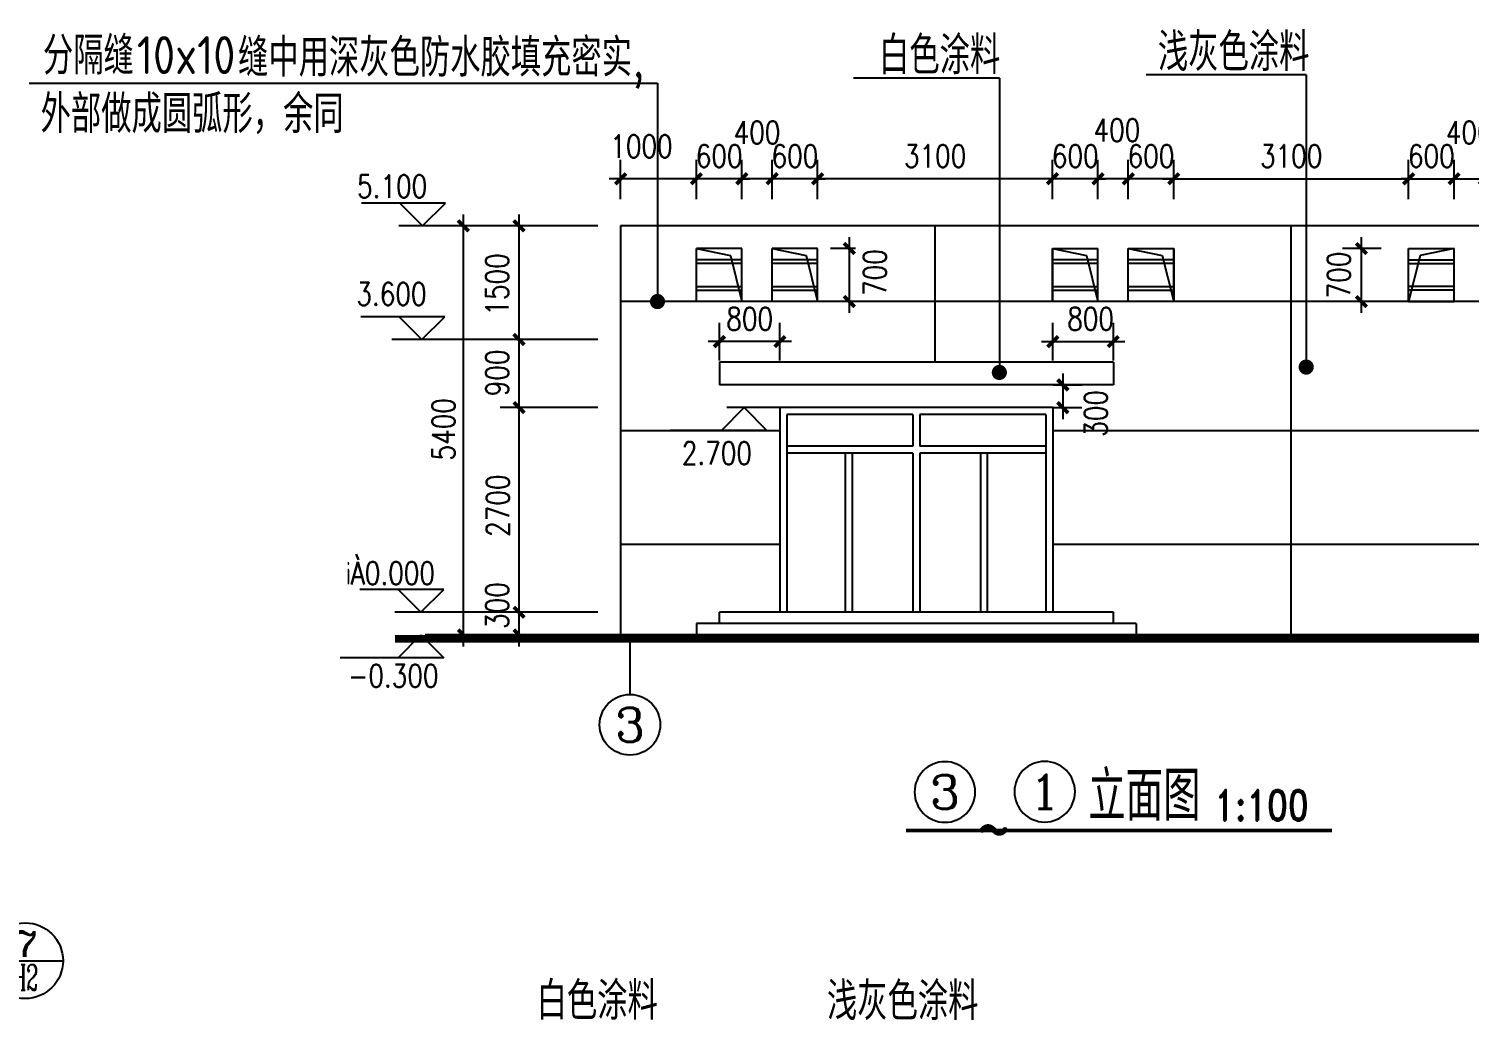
# Model space of a CAD drawing. Extents: x 575917 to 733065, y -270021 to -228021.
# Drawn here: x 696239 to 715251, y -255640 to -242558 of the extents above; entities that cross this region are included whole.
import ezdxf
from ezdxf.enums import TextEntityAlignment as Align

# ---------------------------------------------------------------- set-up
doc = ezdxf.new("R2010")
doc.units = 0
doc.header["$LTSCALE"] = 1000
doc.header["$MEASUREMENT"] = 0
doc.layers.get('0').update_dxf_attribs({"linetype": 'CONTINUOUS'})
doc.layers.get('DEFPOINTS').update_dxf_attribs({"linetype": 'CONTINUOUS'})
for name, color, linetype in [('1', 3, 'CONTINUOUS'), ('AXIS', 3, 'CONTINUOUS'), ('AXIS_TEXT', 3, 'CONTINUOUS'), ('LEVL', 3, 'CONTINUOUS'), ('PUB_DIM', 3, 'CONTINUOUS'), ('PUB_SYMB', 3, 'CONTINUOUS'), ('PUB_TEXT', 7, 'CONTINUOUS'), ('PUB_WALL', 255, 'CONTINUOUS'), ('WALL', 151, 'CONTINUOUS'), ('WINDOW', 2, 'CONTINUOUS'), ('填充层', 8, 'CONTINUOUS')]:
    doc.layers.add(name, color=color, linetype=linetype)
doc.styles.add('-GBCBIGGBENOR', font='GBENOR.shx', dxfattribs={"bigfont": 'GBCBIG.shx'})
doc.styles.add('-HZTXTSIMPLEX', font='SIMPLEX.shx', dxfattribs={"bigfont": 'HZTXT.shx'})
doc.styles.add('_OCHINESE', font='simplex.shx', dxfattribs={"bigfont": 'OCHINESE.shx'})
doc.styles.add('CHINESE-3', font='romand.shx', dxfattribs={"width": 0.8, "bigfont": 'ochinese.shx'})
doc.styles.add('COMP', font='COMPLEX.shx', dxfattribs={"bigfont": 'hztxt'})
doc.styles.add('COMPLEX', font='COMPLEX.shx')
doc.styles.add('dim_font', font='SIMPLEX.shx', dxfattribs={"width": 0.8})
doc.dimstyles.new('DIMN', dxfattribs={"dimtxt": 300, "dimasz": 100, "dimexe": 250, "dimexo": 300, "dimgap": 0, "dimtad": 0, "dimdec": 0, "dimzin": 0, "dimdsep": 46, "dimtxsty": 'dim_font', "dimblk": 'ARCHTICK', "dimcen": 0.09, "dimdle": 150, "dimclrt": 7, "dimazin": 0, "dimtfac": 1, "dimtdec": 0, "dimtix": 1, "dimtmove": 2, "dimatfit": 3, "dimldrblk": 'ARCHTICK', "dimfxl": 1, "dimtvp": 1, "dimtolj": 1, "dimtzin": 0, "dimarcsym": 0})

# ---------------------------------------------------------------- blocks, each defined once
blk = doc.blocks.new('_axiso')
blk.add_circle((0, 0), 0.5)
at = {"layer": 'AXIS_TEXT', "style": 'COMPLEX', "width": 1.041667}
blk.add_attdef('A', text='', height=0.56, dxfattribs=at).set_placement((-0.25, -0.28), (0.25, -0.28), align=Align.FIT)
blk = doc.blocks.new('_index')
blk.add_line((-0.5, 0), (0.5, 0))
blk.add_circle((0, 0), 0.5)
at = {"style": 'COMP'}
for tag, width, p, p2 in [('1', 2.333333, (-0.17, 0.05), (0.17, 0.05)), ('-', 1.166667, (-0.17, -0.39), (0.17, -0.39))]:
    blk.add_attdef(tag, text='', height=0.34, dxfattribs=dict(at, width=width)).set_placement(p, p2, align=Align.FIT)
blk = doc.blocks.new('_archtick')
at = {"const_width": 0.5}
blk.add_lwpolyline([(-0.7, -0.7), (0.7, 0.7)], dxfattribs=at)
blk = doc.blocks.new('*D1483')
at = {"layer": 'DEFPOINTS', "color": 0, "transparency": 16777216}
for p in [(701975, -245157), (703315, -245157), (703315, -250557)]:
    blk.add_point(p, dxfattribs=at)
at = {"layer": 'PUB_DIM', "color": 0, "lineweight": -2, "transparency": 16777216}
for p, q in [((701975, -250707), (701975, -245007)), ((703015, -245157), (701725, -245157)), ((703015, -250557), (701725, -250557))]:
    blk.add_line(p, q, dxfattribs=at)
at = {"layer": 'PUB_DIM', "color": 0, "lineweight": -2, "transparency": 16777216, "xscale": 100, "yscale": 100, "zscale": 100}
for p, rotation in [((701975, -245157), 90), ((701975, -250557), 270)]:
    blk.add_blockref('_archtick', p, dxfattribs=dict(at, rotation=rotation))
at = {"layer": 'PUB_DIM', "color": 7, "transparency": 16777216, "insert": (701714, -247843), "char_height": 300, "attachment_point": 5, "rotation": 90, "style": 'dim_font'}
blk.add_mtext('\\A1;5400', dxfattribs=at)
blk = doc.blocks.new('*D1484')
at = {"layer": 'DEFPOINTS', "color": 0, "transparency": 16777216}
for p in [(709454, -247257), (709454, -247557), (709888, -247557)]:
    blk.add_point(p, dxfattribs=at)
at = {"layer": 'PUB_DIM', "color": 0, "lineweight": -2, "transparency": 16777216}
for p, q in [((709888, -247107), (709888, -247707)), ((709754, -247257), (710138, -247257)), ((709754, -247557), (710138, -247557))]:
    blk.add_line(p, q, dxfattribs=at)
at = {"layer": 'PUB_DIM', "color": 0, "lineweight": -2, "transparency": 16777216, "xscale": 100, "yscale": 100, "zscale": 100}
for p, rotation in [((709888, -247257), 90), ((709888, -247557), 270)]:
    blk.add_blockref('_archtick', p, dxfattribs=dict(at, rotation=rotation))
at = {"layer": 'PUB_DIM', "color": 7, "transparency": 16777216, "insert": (710324, -247633), "char_height": 300, "attachment_point": 5, "rotation": 90, "style": 'dim_font'}
blk.add_mtext('\\A1;300', dxfattribs=at)
blk = doc.blocks.new('*D1485')
at = {"layer": 'DEFPOINTS', "color": 0, "transparency": 16777216}
for p in [(702710, -247557), (704051, -247557), (704051, -250257)]:
    blk.add_point(p, dxfattribs=at)
at = {"layer": 'PUB_DIM', "color": 0, "lineweight": -2, "transparency": 16777216}
for p, q in [((702710, -250407), (702710, -247407)), ((703751, -247557), (702460, -247557)), ((703751, -250257), (702460, -250257))]:
    blk.add_line(p, q, dxfattribs=at)
at = {"layer": 'PUB_DIM', "color": 0, "lineweight": -2, "transparency": 16777216, "xscale": 100, "yscale": 100, "zscale": 100}
for p, rotation in [((702710, -247557), 90), ((702710, -250257), 270)]:
    blk.add_blockref('_archtick', p, dxfattribs=dict(at, rotation=rotation))
at = {"layer": 'PUB_DIM', "color": 7, "transparency": 16777216, "insert": (702431, -248851), "char_height": 300, "attachment_point": 5, "rotation": 90, "style": 'dim_font'}
blk.add_mtext('\\A1;2700', dxfattribs=at)
blk = doc.blocks.new('*D1486')
at = {"layer": 'DEFPOINTS', "color": 0, "transparency": 16777216}
for p in [(702710, -250257), (704051, -250257), (704051, -250557)]:
    blk.add_point(p, dxfattribs=at)
at = {"layer": 'PUB_DIM', "color": 0, "lineweight": -2, "transparency": 16777216}
for p, q in [((702710, -250707), (702710, -250107)), ((703751, -250257), (702460, -250257)), ((703751, -250557), (702460, -250557))]:
    blk.add_line(p, q, dxfattribs=at)
at = {"layer": 'PUB_DIM', "color": 0, "lineweight": -2, "transparency": 16777216, "xscale": 100, "yscale": 100, "zscale": 100}
for p, rotation in [((702710, -250257), 90), ((702710, -250557), 270)]:
    blk.add_blockref('_archtick', p, dxfattribs=dict(at, rotation=rotation))
at = {"layer": 'PUB_DIM', "color": 7, "transparency": 16777216, "insert": (702420, -250169), "char_height": 300, "attachment_point": 5, "rotation": 90, "style": 'dim_font'}
blk.add_mtext('\\A1;300', dxfattribs=at)
blk = doc.blocks.new('*D1487')
at = {"layer": 'DEFPOINTS', "color": 0, "transparency": 16777216}
for p in [(702710, -245157), (704051, -245157), (704051, -246657)]:
    blk.add_point(p, dxfattribs=at)
at = {"layer": 'PUB_DIM', "color": 0, "lineweight": -2, "transparency": 16777216}
for p, q in [((702710, -246807), (702710, -245007)), ((703751, -245157), (702460, -245157)), ((703751, -246657), (702460, -246657))]:
    blk.add_line(p, q, dxfattribs=at)
at = {"layer": 'PUB_DIM', "color": 0, "lineweight": -2, "transparency": 16777216, "xscale": 100, "yscale": 100, "zscale": 100}
for p, rotation in [((702710, -245157), 90), ((702710, -246657), 270)]:
    blk.add_blockref('_archtick', p, dxfattribs=dict(at, rotation=rotation))
at = {"layer": 'PUB_DIM', "color": 7, "transparency": 16777216, "insert": (702420, -245932), "char_height": 300, "attachment_point": 5, "rotation": 90, "style": 'dim_font'}
blk.add_mtext('\\A1;1500', dxfattribs=at)
blk = doc.blocks.new('*D1488')
at = {"layer": 'DEFPOINTS', "color": 0, "transparency": 16777216}
for p in [(702710, -246657), (704051, -246657), (704051, -247557)]:
    blk.add_point(p, dxfattribs=at)
at = {"layer": 'PUB_DIM', "color": 0, "lineweight": -2, "transparency": 16777216}
for p, q in [((702710, -247707), (702710, -246507)), ((703751, -246657), (702460, -246657)), ((703751, -247557), (702460, -247557))]:
    blk.add_line(p, q, dxfattribs=at)
at = {"layer": 'PUB_DIM', "color": 0, "lineweight": -2, "transparency": 16777216, "xscale": 100, "yscale": 100, "zscale": 100}
for p, rotation in [((702710, -246657), 90), ((702710, -247557), 270)]:
    blk.add_blockref('_archtick', p, dxfattribs=dict(at, rotation=rotation))
at = {"layer": 'PUB_DIM', "color": 7, "transparency": 16777216, "insert": (702420, -247099), "char_height": 300, "attachment_point": 5, "rotation": 90, "style": 'dim_font'}
blk.add_mtext('\\A1;900', dxfattribs=at)
blk = doc.blocks.new('*D1489')
at = {"layer": 'DEFPOINTS', "color": 0, "transparency": 16777216}
for p in [(706051, -244537), (706051, -245104), (706651, -245104)]:
    blk.add_point(p, dxfattribs=at)
at = {"layer": 'PUB_DIM', "color": 0, "lineweight": -2, "transparency": 16777216}
for p, q in [((706051, -244804), (706051, -244287)), ((706651, -244804), (706651, -244287)), ((706051, -244537), (705951, -244537)), ((706651, -244537), (706051, -244537)), ((706651, -244537), (706751, -244537))]:
    blk.add_line(p, q, dxfattribs=at)
at = {"layer": 'PUB_DIM', "color": 0, "lineweight": -2, "transparency": 16777216, "xscale": 100, "yscale": 100, "zscale": 100}
blk.add_blockref('_archtick', (706051, -244537), dxfattribs=at)
at = {"layer": 'PUB_DIM', "color": 0, "lineweight": -2, "transparency": 16777216, "xscale": 100, "yscale": 100, "zscale": 100, "rotation": 180}
blk.add_blockref('_archtick', (706651, -244537), dxfattribs=at)
at = {"layer": 'PUB_DIM', "color": 7, "transparency": 16777216, "insert": (706351, -244237), "char_height": 300, "attachment_point": 5, "style": 'dim_font'}
blk.add_mtext('\\A1;600', dxfattribs=at)
blk = doc.blocks.new('*D1490')
at = {"layer": 'DEFPOINTS', "color": 0, "transparency": 16777216}
for p in [(705651, -244537), (705651, -245104), (706051, -245104)]:
    blk.add_point(p, dxfattribs=at)
at = {"layer": 'PUB_DIM', "color": 0, "lineweight": -2, "transparency": 16777216}
for p, q in [((705651, -244804), (705651, -244287)), ((706051, -244804), (706051, -244287)), ((706201, -244537), (705501, -244537))]:
    blk.add_line(p, q, dxfattribs=at)
at = {"layer": 'PUB_DIM', "color": 0, "lineweight": -2, "transparency": 16777216, "xscale": 100, "yscale": 100, "zscale": 100, "rotation": 180}
blk.add_blockref('_archtick', (705651, -244537), dxfattribs=at)
at = {"layer": 'PUB_DIM', "color": 0, "lineweight": -2, "transparency": 16777216, "xscale": 100, "yscale": 100, "zscale": 100}
blk.add_blockref('_archtick', (706051, -244537), dxfattribs=at)
at = {"layer": 'PUB_DIM', "color": 7, "transparency": 16777216, "insert": (705851, -243927), "char_height": 300, "attachment_point": 5, "style": 'dim_font'}
blk.add_mtext('\\A1;400', dxfattribs=at)
blk = doc.blocks.new('*D1491')
at = {"layer": 'DEFPOINTS', "color": 0, "transparency": 16777216}
for p in [(705051, -244537), (705051, -245104), (705651, -245104)]:
    blk.add_point(p, dxfattribs=at)
at = {"layer": 'PUB_DIM', "color": 0, "lineweight": -2, "transparency": 16777216}
for p, q in [((705051, -244804), (705051, -244287)), ((705651, -244804), (705651, -244287)), ((705051, -244537), (704951, -244537)), ((705651, -244537), (705051, -244537)), ((705651, -244537), (705751, -244537))]:
    blk.add_line(p, q, dxfattribs=at)
at = {"layer": 'PUB_DIM', "color": 0, "lineweight": -2, "transparency": 16777216, "xscale": 100, "yscale": 100, "zscale": 100}
blk.add_blockref('_archtick', (705051, -244537), dxfattribs=at)
at = {"layer": 'PUB_DIM', "color": 0, "lineweight": -2, "transparency": 16777216, "xscale": 100, "yscale": 100, "zscale": 100, "rotation": 180}
blk.add_blockref('_archtick', (705651, -244537), dxfattribs=at)
at = {"layer": 'PUB_DIM', "color": 7, "transparency": 16777216, "insert": (705351, -244237), "char_height": 300, "attachment_point": 5, "style": 'dim_font'}
blk.add_mtext('\\A1;600', dxfattribs=at)
blk = doc.blocks.new('*D1492')
at = {"layer": 'DEFPOINTS', "color": 0, "transparency": 16777216}
for p in [(704051, -244537), (704051, -245104), (705051, -245104)]:
    blk.add_point(p, dxfattribs=at)
at = {"layer": 'PUB_DIM', "color": 0, "lineweight": -2, "transparency": 16777216}
for p, q in [((704051, -244804), (704051, -244287)), ((705051, -244804), (705051, -244287)), ((705201, -244537), (703901, -244537))]:
    blk.add_line(p, q, dxfattribs=at)
at = {"layer": 'PUB_DIM', "color": 0, "lineweight": -2, "transparency": 16777216, "xscale": 100, "yscale": 100, "zscale": 100, "rotation": 180}
blk.add_blockref('_archtick', (704051, -244537), dxfattribs=at)
at = {"layer": 'PUB_DIM', "color": 0, "lineweight": -2, "transparency": 16777216, "xscale": 100, "yscale": 100, "zscale": 100}
blk.add_blockref('_archtick', (705051, -244537), dxfattribs=at)
at = {"layer": 'PUB_DIM', "color": 7, "transparency": 16777216, "insert": (704326, -244109), "char_height": 300, "attachment_point": 5, "style": 'dim_font'}
blk.add_mtext('\\A1;1000', dxfattribs=at)
blk = doc.blocks.new('*D1493')
at = {"layer": 'DEFPOINTS', "color": 0, "transparency": 16777216}
for p in [(713829, -245457), (714390, -245457), (714390, -246157)]:
    blk.add_point(p, dxfattribs=at)
at = {"layer": 'PUB_DIM', "color": 0, "lineweight": -2, "transparency": 16777216}
for p, q in [((713829, -246307), (713829, -245307)), ((714090, -245457), (713579, -245457)), ((714090, -246157), (713579, -246157))]:
    blk.add_line(p, q, dxfattribs=at)
at = {"layer": 'PUB_DIM', "color": 0, "lineweight": -2, "transparency": 16777216, "xscale": 100, "yscale": 100, "zscale": 100}
for p, rotation in [((713829, -245457), 90), ((713829, -246157), 270)]:
    blk.add_blockref('_archtick', p, dxfattribs=dict(at, rotation=rotation))
at = {"layer": 'PUB_DIM', "color": 7, "transparency": 16777216, "insert": (713529, -245807), "char_height": 300, "attachment_point": 5, "rotation": 90, "style": 'dim_font'}
blk.add_mtext('\\A1;700', dxfattribs=at)
blk = doc.blocks.new('*D1494')
at = {"layer": 'DEFPOINTS', "color": 0, "transparency": 16777216}
for p in [(707070, -245457), (707449, -245457), (707449, -246157)]:
    blk.add_point(p, dxfattribs=at)
at = {"layer": 'PUB_DIM', "color": 0, "lineweight": -2, "transparency": 16777216}
for p, q in [((707070, -246307), (707070, -245307)), ((707149, -245457), (706820, -245457)), ((707149, -246157), (706820, -246157))]:
    blk.add_line(p, q, dxfattribs=at)
at = {"layer": 'PUB_DIM', "color": 0, "lineweight": -2, "transparency": 16777216, "xscale": 100, "yscale": 100, "zscale": 100}
for p, rotation in [((707070, -245457), 90), ((707070, -246157), 270)]:
    blk.add_blockref('_archtick', p, dxfattribs=dict(at, rotation=rotation))
at = {"layer": 'PUB_DIM', "color": 7, "transparency": 16777216, "insert": (707407, -245775), "char_height": 300, "attachment_point": 5, "rotation": 90, "style": 'dim_font'}
blk.add_mtext('\\A1;700', dxfattribs=at)
blk = doc.blocks.new('*D1495')
at = {"layer": 'DEFPOINTS', "color": 0, "transparency": 16777216}
for p in [(710751, -244537), (710751, -245104), (711351, -245104)]:
    blk.add_point(p, dxfattribs=at)
at = {"layer": 'PUB_DIM', "color": 0, "lineweight": -2, "transparency": 16777216}
for p, q in [((710751, -244804), (710751, -244287)), ((711351, -244804), (711351, -244287)), ((710751, -244537), (710651, -244537)), ((711351, -244537), (710751, -244537)), ((711351, -244537), (711451, -244537))]:
    blk.add_line(p, q, dxfattribs=at)
at = {"layer": 'PUB_DIM', "color": 0, "lineweight": -2, "transparency": 16777216, "xscale": 100, "yscale": 100, "zscale": 100}
blk.add_blockref('_archtick', (710751, -244537), dxfattribs=at)
at = {"layer": 'PUB_DIM', "color": 0, "lineweight": -2, "transparency": 16777216, "xscale": 100, "yscale": 100, "zscale": 100, "rotation": 180}
blk.add_blockref('_archtick', (711351, -244537), dxfattribs=at)
at = {"layer": 'PUB_DIM', "color": 7, "transparency": 16777216, "insert": (711051, -244237), "char_height": 300, "attachment_point": 5, "style": 'dim_font'}
blk.add_mtext('\\A1;600', dxfattribs=at)
blk = doc.blocks.new('*D1496')
at = {"layer": 'DEFPOINTS', "color": 0, "transparency": 16777216}
for p in [(710351, -244537), (710351, -245104), (710751, -245104)]:
    blk.add_point(p, dxfattribs=at)
at = {"layer": 'PUB_DIM', "color": 0, "lineweight": -2, "transparency": 16777216}
for p, q in [((710351, -244804), (710351, -244287)), ((710751, -244804), (710751, -244287)), ((710901, -244537), (710201, -244537))]:
    blk.add_line(p, q, dxfattribs=at)
at = {"layer": 'PUB_DIM', "color": 0, "lineweight": -2, "transparency": 16777216, "xscale": 100, "yscale": 100, "zscale": 100, "rotation": 180}
blk.add_blockref('_archtick', (710351, -244537), dxfattribs=at)
at = {"layer": 'PUB_DIM', "color": 0, "lineweight": -2, "transparency": 16777216, "xscale": 100, "yscale": 100, "zscale": 100}
blk.add_blockref('_archtick', (710751, -244537), dxfattribs=at)
at = {"layer": 'PUB_DIM', "color": 7, "transparency": 16777216, "insert": (710601, -243894), "char_height": 300, "attachment_point": 5, "style": 'dim_font'}
blk.add_mtext('\\A1;400', dxfattribs=at)
blk = doc.blocks.new('*D1497')
at = {"layer": 'DEFPOINTS', "color": 0, "transparency": 16777216}
for p in [(709751, -244537), (709751, -245104), (710351, -245104)]:
    blk.add_point(p, dxfattribs=at)
at = {"layer": 'PUB_DIM', "color": 0, "lineweight": -2, "transparency": 16777216}
for p, q in [((709751, -244804), (709751, -244287)), ((710351, -244804), (710351, -244287)), ((709751, -244537), (709651, -244537)), ((710351, -244537), (709751, -244537)), ((710351, -244537), (710451, -244537))]:
    blk.add_line(p, q, dxfattribs=at)
at = {"layer": 'PUB_DIM', "color": 0, "lineweight": -2, "transparency": 16777216, "xscale": 100, "yscale": 100, "zscale": 100}
blk.add_blockref('_archtick', (709751, -244537), dxfattribs=at)
at = {"layer": 'PUB_DIM', "color": 0, "lineweight": -2, "transparency": 16777216, "xscale": 100, "yscale": 100, "zscale": 100, "rotation": 180}
blk.add_blockref('_archtick', (710351, -244537), dxfattribs=at)
at = {"layer": 'PUB_DIM', "color": 7, "transparency": 16777216, "insert": (710051, -244237), "char_height": 300, "attachment_point": 5, "style": 'dim_font'}
blk.add_mtext('\\A1;600', dxfattribs=at)
blk = doc.blocks.new('*D1498')
at = {"layer": 'DEFPOINTS', "color": 0, "transparency": 16777216}
for p in [(714451, -244537), (711351, -245104), (714451, -245104)]:
    blk.add_point(p, dxfattribs=at)
at = {"layer": 'PUB_DIM', "color": 0, "lineweight": -2, "transparency": 16777216}
for p, q in [((711351, -244804), (711351, -244287)), ((714451, -244804), (714451, -244287)), ((711201, -244537), (714601, -244537))]:
    blk.add_line(p, q, dxfattribs=at)
at = {"layer": 'PUB_DIM', "color": 0, "lineweight": -2, "transparency": 16777216, "xscale": 100, "yscale": 100, "zscale": 100, "rotation": 180}
blk.add_blockref('_archtick', (711351, -244537), dxfattribs=at)
at = {"layer": 'PUB_DIM', "color": 0, "lineweight": -2, "transparency": 16777216, "xscale": 100, "yscale": 100, "zscale": 100}
blk.add_blockref('_archtick', (714451, -244537), dxfattribs=at)
at = {"layer": 'PUB_DIM', "color": 7, "transparency": 16777216, "insert": (712901, -244237), "char_height": 300, "attachment_point": 5, "style": 'dim_font'}
blk.add_mtext('\\A1;3100', dxfattribs=at)
blk = doc.blocks.new('*D1499')
at = {"layer": 'DEFPOINTS', "color": 0, "transparency": 16777216}
for p in [(706651, -244537), (706651, -245087), (709751, -245104)]:
    blk.add_point(p, dxfattribs=at)
at = {"layer": 'PUB_DIM', "color": 0, "lineweight": -2, "transparency": 16777216}
for p, q in [((706651, -244787), (706651, -244287)), ((709751, -244804), (709751, -244287)), ((709901, -244537), (706501, -244537))]:
    blk.add_line(p, q, dxfattribs=at)
at = {"layer": 'PUB_DIM', "color": 0, "lineweight": -2, "transparency": 16777216, "xscale": 100, "yscale": 100, "zscale": 100, "rotation": 180}
blk.add_blockref('_archtick', (706651, -244537), dxfattribs=at)
at = {"layer": 'PUB_DIM', "color": 0, "lineweight": -2, "transparency": 16777216, "xscale": 100, "yscale": 100, "zscale": 100}
blk.add_blockref('_archtick', (709751, -244537), dxfattribs=at)
at = {"layer": 'PUB_DIM', "color": 7, "transparency": 16777216, "insert": (708201, -244237), "char_height": 300, "attachment_point": 5, "style": 'dim_font'}
blk.add_mtext('\\A1;3100', dxfattribs=at)
blk = doc.blocks.new('*D1500')
at = {"layer": 'DEFPOINTS', "color": 0, "transparency": 16777216}
for p in [(705354, -246686), (705354, -247233), (706154, -247233)]:
    blk.add_point(p, dxfattribs=at)
at = {"layer": 'PUB_DIM', "color": 0, "lineweight": -2, "transparency": 16777216}
for p, q in [((705354, -246933), (705354, -246436)), ((706154, -246933), (706154, -246436)), ((706304, -246686), (705204, -246686))]:
    blk.add_line(p, q, dxfattribs=at)
at = {"layer": 'PUB_DIM', "color": 0, "lineweight": -2, "transparency": 16777216, "xscale": 100, "yscale": 100, "zscale": 100, "rotation": 180}
blk.add_blockref('_archtick', (705354, -246686), dxfattribs=at)
at = {"layer": 'PUB_DIM', "color": 0, "lineweight": -2, "transparency": 16777216, "xscale": 100, "yscale": 100, "zscale": 100}
blk.add_blockref('_archtick', (706154, -246686), dxfattribs=at)
at = {"layer": 'PUB_DIM', "color": 7, "transparency": 16777216, "insert": (705754, -246386), "char_height": 300, "attachment_point": 5, "style": 'dim_font'}
blk.add_mtext('\\A1;800', dxfattribs=at)
blk = doc.blocks.new('*D1501')
at = {"layer": 'DEFPOINTS', "color": 0, "transparency": 16777216}
for p in [(710554, -246686), (709754, -247233), (710554, -247233)]:
    blk.add_point(p, dxfattribs=at)
at = {"layer": 'PUB_DIM', "color": 0, "lineweight": -2, "transparency": 16777216}
for p, q in [((709754, -246933), (709754, -246436)), ((710554, -246933), (710554, -246436)), ((709604, -246686), (710704, -246686))]:
    blk.add_line(p, q, dxfattribs=at)
at = {"layer": 'PUB_DIM', "color": 0, "lineweight": -2, "transparency": 16777216, "xscale": 100, "yscale": 100, "zscale": 100, "rotation": 180}
blk.add_blockref('_archtick', (709754, -246686), dxfattribs=at)
at = {"layer": 'PUB_DIM', "color": 0, "lineweight": -2, "transparency": 16777216, "xscale": 100, "yscale": 100, "zscale": 100}
blk.add_blockref('_archtick', (710554, -246686), dxfattribs=at)
at = {"layer": 'PUB_DIM', "color": 7, "transparency": 16777216, "insert": (710254, -246386), "char_height": 300, "attachment_point": 5, "style": 'dim_font'}
blk.add_mtext('\\A1;800', dxfattribs=at)
blk = doc.blocks.new('*D1502')
at = {"layer": 'DEFPOINTS', "color": 0, "transparency": 16777216}
for p in [(715051, -244537), (714451, -245104), (715051, -245104)]:
    blk.add_point(p, dxfattribs=at)
at = {"layer": 'PUB_DIM', "color": 0, "lineweight": -2, "transparency": 16777216}
for p, q in [((714451, -244804), (714451, -244287)), ((715051, -244804), (715051, -244287)), ((714451, -244537), (714351, -244537)), ((714451, -244537), (715051, -244537)), ((715051, -244537), (715151, -244537))]:
    blk.add_line(p, q, dxfattribs=at)
at = {"layer": 'PUB_DIM', "color": 0, "lineweight": -2, "transparency": 16777216, "xscale": 100, "yscale": 100, "zscale": 100}
blk.add_blockref('_archtick', (714451, -244537), dxfattribs=at)
at = {"layer": 'PUB_DIM', "color": 0, "lineweight": -2, "transparency": 16777216, "xscale": 100, "yscale": 100, "zscale": 100, "rotation": 180}
blk.add_blockref('_archtick', (715051, -244537), dxfattribs=at)
at = {"layer": 'PUB_DIM', "color": 7, "transparency": 16777216, "insert": (714751, -244237), "char_height": 300, "attachment_point": 5, "style": 'dim_font'}
blk.add_mtext('\\A1;600', dxfattribs=at)
blk = doc.blocks.new('*D1503')
at = {"layer": 'DEFPOINTS', "color": 0, "transparency": 16777216}
for p in [(715451, -244537), (715051, -245104), (715451, -245104)]:
    blk.add_point(p, dxfattribs=at)
at = {"layer": 'PUB_DIM', "color": 0, "lineweight": -2, "transparency": 16777216}
for p, q in [((715051, -244804), (715051, -244287)), ((715451, -244804), (715451, -244287)), ((714901, -244537), (715601, -244537))]:
    blk.add_line(p, q, dxfattribs=at)
at = {"layer": 'PUB_DIM', "color": 0, "lineweight": -2, "transparency": 16777216, "xscale": 100, "yscale": 100, "zscale": 100, "rotation": 180}
blk.add_blockref('_archtick', (715051, -244537), dxfattribs=at)
at = {"layer": 'PUB_DIM', "color": 0, "lineweight": -2, "transparency": 16777216, "xscale": 100, "yscale": 100, "zscale": 100}
blk.add_blockref('_archtick', (715451, -244537), dxfattribs=at)
at = {"layer": 'PUB_DIM', "color": 7, "transparency": 16777216, "insert": (715251, -243927), "char_height": 300, "attachment_point": 5, "style": 'dim_font'}
blk.add_mtext('\\A1;400', dxfattribs=at)

msp = doc.modelspace()

# ---------------------------------------------------------------- linework, layer by layer
for p, q in [((705650.7, -245457.1), (705050.7, -245457.1)), ((705050.7, -246157.1), (705050.7, -245457.1)), ((705650.7, -245607.1), (705050.7, -245607.1)), ((705650.7, -246157.1), (705650.7, -245457.1)), ((706650.7, -245457.1), (706050.7, -245457.1)), ((706050.7, -246157.1), (706050.7, -245457.1)), ((706650.7, -245607.1), (706050.7, -245607.1)), ((706650.7, -246157.1), (706650.7, -245457.1)), ((709750.7, -246157.1), (709750.7, -245457.1)), ((709750.7, -245457.1), (710350.7, -245457.1)), ((709750.7, -245457.1), (709750.7, -246157.1)), ((709750.7, -246157.1), (709750.7, -245457.1)), ((710350.7, -245607.1), (709750.7, -245607.1)), ((710350.7, -246157.1), (710350.7, -245457.1)), ((710750.7, -246157.1), (710750.7, -245457.1)), ((710750.7, -245457.1), (711350.7, -245457.1)), ((711350.7, -245607.1), (710750.7, -245607.1)), ((711350.7, -246157.1), (711350.7, -245457.1)), ((711350.7, -246157.1), (711350.7, -245457.1)), ((711350.7, -245457.1), (711350.7, -246157.1)), ((714450.7, -245457.1), (715050.7, -245457.1)), ((714450.7, -246157.1), (714450.7, -245457.1)), ((714450.7, -245607.1), (715050.7, -245607.1)), ((715050.7, -246157.1), (715050.7, -245457.1)), ((705650.7, -245657.1), (705050.7, -245657.1)), ((706650.7, -245657.1), (706050.7, -245657.1)), ((710350.7, -245657.1), (709750.7, -245657.1)), ((711350.7, -245657.1), (710750.7, -245657.1)), ((714450.7, -245657.1), (715050.7, -245657.1)), ((705050.7, -245957.1), (705650.7, -245957.1)), ((705050.7, -246007.1), (705650.7, -246007.1)), ((706050.7, -245957.1), (706650.7, -245957.1)), ((706050.7, -246007.1), (706650.7, -246007.1)), ((709750.7, -245957.1), (710350.7, -245957.1)), ((709750.7, -246007.1), (710350.7, -246007.1)), ((710750.7, -245957.1), (711350.7, -245957.1)), ((710750.7, -246007.1), (711350.7, -246007.1)), ((715050.7, -245957.1), (714450.7, -245957.1)), ((715050.7, -246007.1), (714450.7, -246007.1)), ((705650.7, -246157.1), (705050.7, -246157.1)), ((706650.7, -246157.1), (706050.7, -246157.1)), ((710350.7, -246157.1), (709750.7, -246157.1)), ((711350.7, -246157.1), (710750.7, -246157.1)), ((714450.7, -246157.1), (715050.7, -246157.1)), ((710553.9, -246957.1), (705353.9, -246957.1)), ((705353.9, -246957.1), (705353.9, -247257.1)), ((710553.9, -246957.1), (710553.9, -247257.1)), ((710553.9, -247257.1), (705353.9, -247257.1)), ((710553.9, -250257.1), (705353.9, -250257.1)), ((705353.9, -250407.1), (705353.9, -250257.1)), ((710553.9, -250407.1), (710553.9, -250257.1)), ((710853.9, -250407.1), (705053.9, -250407.1)), ((705053.9, -250407.1), (705053.9, -250607.1)), ((710853.9, -250407.1), (710853.9, -250607.1))]:
    msp.add_line(p, q)
at = {"const_width": 100}
for points in [[(704587, -246157.1, -1), (704487, -246157.1, -1)], [(713149.7, -247021.7, -1), (713049.7, -247021.7, -1)], [(709099.2, -247093, -1), (708999.2, -247093, -1)]]:
    msp.add_lwpolyline(points, format="xyb", close=True, dxfattribs=at)
msp.add_lwpolyline([(726910.4, -250607.1), (701074.6, -250607.1)], dxfattribs=at)
at = {"layer": 'AXIS'}
msp.add_line((704175.7, -251341.4), (704175.7, -250557.1), dxfattribs=at)
at = {"layer": 'LEVL'}
for p, q in [((701437.5, -244857.1), (700631.8, -244857.1)), ((701137.5, -244857.1), (701437.5, -245157.1)), ((701737.5, -244857.1), (701137.5, -244857.1)), ((701437.5, -245157.1), (701737.5, -244857.1)), ((702561.9, -245157.1), (701124.8, -245157.1)), ((701428.7, -246357.1), (700623, -246357.1)), ((701128.7, -246357.1), (701428.7, -246657.1)), ((701728.7, -246357.1), (701128.7, -246357.1)), ((701428.7, -246657.1), (701728.7, -246357.1)), ((702483.8, -246657.1), (701028.7, -246657.1)), ((705380.6, -247857.1), (705680.6, -247557.1)), ((706165.7, -247557.1), (705454.5, -247557.1)), ((705680.6, -247557.1), (705980.6, -247857.1)), ((705680.6, -247857.1), (704705.9, -247857.1)), ((705980.6, -247857.1), (705380.6, -247857.1)), ((701415.6, -249957.1), (700609.9, -249957.1)), ((701115.6, -249957.1), (701415.6, -250257.1)), ((701715.6, -249957.1), (701115.6, -249957.1)), ((701415.6, -250257.1), (701715.6, -249957.1)), ((702524.5, -250257.1), (701069.5, -250257.1)), ((701115.6, -250857.1), (701415.6, -250557.1)), ((701415.6, -250557.1), (701715.6, -250857.1)), ((701453, -250857.1), (700347.7, -250857.1)), ((701715.6, -250857.1), (701153, -250857.1))]:
    msp.add_line(p, q, dxfattribs=at)
at = {"layer": 'PUB_DIM'}
for p, q in [((709049.2, -243209.8), (707122.8, -243209.8)), ((709049.2, -243209.8), (709049.2, -247105.8)), ((713100.6, -243167.3), (710987.2, -243167.3)), ((713100.6, -243167.3), (713100.6, -247018.6))]:
    msp.add_line(p, q, dxfattribs=at)
at = {"layer": 'PUB_TEXT'}
for p, q in [((696246.1, -243275), (704537, -243275)), ((704537, -243275), (704537, -246157.1))]:
    msp.add_line(p, q, dxfattribs=at)
at = {"layer": 'PUB_WALL', "const_width": 50}
msp.add_lwpolyline([(707818.5, -253136), (713438.2, -253136)], dxfattribs=at)
at = {"layer": 'WALL'}
for p, q in [((717050.7, -245157.1), (704050.7, -245157.1)), ((704050.7, -245157.1), (704050.7, -250557.1)), ((726895.8, -250557.1), (701468.9, -250557.1)), ((707818.5, -253136), (713438.2, -253136))]:
    msp.add_line(p, q, dxfattribs=at)
at = {"layer": 'WINDOW'}
for p, q in [((706153.9, -247557.1), (706153.9, -250207.1)), ((706153.9, -247557.1), (706153.9, -250257.1)), ((709753.9, -247557.1), (706153.9, -247557.1)), ((706243.9, -247647.1), (706243.9, -250257.1)), ((707908.9, -247647.1), (706243.9, -247647.1)), ((707908.9, -247647.1), (707908.9, -248067)), ((707998.9, -247647.1), (707998.9, -248067)), ((709663.9, -247647.1), (707998.9, -247647.1)), ((709663.9, -247647.1), (709663.9, -250257.1)), ((709753.9, -247557.1), (709753.9, -250257.1)), ((707908.9, -248067), (706243.9, -248067)), ((709663.9, -248067), (707998.9, -248067)), ((707908.9, -248157), (706243.9, -248157)), ((707016.1, -248157), (707016.1, -250257.1)), ((707106.1, -248157), (707106.1, -250257.1)), ((707908.9, -248157), (707908.9, -250257.1)), ((709663.9, -248157), (707998.9, -248157)), ((707998.9, -248157), (707998.9, -250257.1)), ((708800.5, -248157), (708800.5, -250257.1)), ((708890.5, -248157), (708890.5, -250257.1)), ((706911.1, -250257.1), (706003.9, -250257.1)), ((709603.9, -250257.1), (706911.1, -250257.1))]:
    msp.add_line(p, q, dxfattribs=at)
at = {"layer": '填充层'}
for p, q in [((708200.7, -246957.1), (708200.7, -245157.1)), ((712900.7, -250607.1), (712900.7, -245157.1)), ((705050.7, -245457.1), (705499.9, -245550.9)), ((705499.9, -245550.9), (705650.7, -246157.1)), ((706050.7, -245457.1), (706499.9, -245550.9)), ((706499.9, -245550.9), (706650.7, -246157.1)), ((709750.7, -245457.1), (710199.9, -245550.9)), ((710199.9, -245550.9), (710350.7, -246157.1)), ((710750.7, -245457.1), (711199.9, -245550.9)), ((711199.9, -245550.9), (711350.7, -246157.1)), ((714601.5, -245550.9), (714450.7, -246157.1)), ((715050.7, -245457.1), (714601.5, -245550.9)), ((717050.7, -246157.1), (704050.7, -246157.1)), ((704050.7, -247857.1), (706153.9, -247857.1)), ((709753.9, -247857.1), (717050.7, -247857.1)), ((704050.7, -249357.1), (706153.9, -249357.1)), ((709753.9, -249357.1), (717050.7, -249357.1))]:
    msp.add_line(p, q, dxfattribs=at)

# ---------------------------------------------------------------- block references
at = {"layer": 'AXIS'}
ref = msp.add_blockref('_axiso', (704173.9, -251741.4), dxfattribs=dict(at, xscale=800, yscale=800, zscale=800))
ref.add_attrib('A', '3', dxfattribs={"layer": 'AXIS_TEXT', "height": 448, "style": 'COMPLEX', "width": 1.339286}).set_placement((703973.9, -251965.4), (704373.9, -251965.4), align=Align.FIT)
ref = msp.add_blockref('_axiso', (708331.1, -252629.2), dxfattribs=dict(at, xscale=-800, yscale=800, zscale=800))
ref.add_attrib('A', '3', dxfattribs={"layer": 'AXIS_TEXT', "height": 448, "style": 'COMPLEX', "width": 1.339286}).set_placement((708131.1, -252853.2), (708531.1, -252853.2), align=Align.FIT)
ref = msp.add_blockref('_axiso', (709648, -252625.2), dxfattribs=dict(at, xscale=-800, yscale=800, zscale=800))
ref.add_attrib('A', '1', dxfattribs={"layer": 'AXIS_TEXT', "height": 448, "style": 'COMPLEX', "width": 2.083333}).set_placement((709448, -252849.2), (709848, -252849.2), align=Align.FIT)
at = {"layer": 'PUB_SYMB'}
ref = msp.add_blockref('_index', (696191, -254855.7), dxfattribs=dict(at, xscale=1000, yscale=1000, zscale=1000))
ref.add_attrib('1', '7', dxfattribs={"layer": '0', "height": 340, "style": 'COMP', "width": 1.5}).set_placement((696021, -254805.7), (696361, -254805.7), align=Align.FIT)
ref.add_attrib('-', 'H2', dxfattribs={"layer": '0', "height": 340, "style": 'COMP', "width": 0.552632}).set_placement((696021, -255245.7), (696361, -255245.7), align=Align.FIT)

# ---------------------------------------------------------------- texts
at = {"layer": '1', "style": 'CHINESE-3', "width": 0.8}
msp.add_text('1:100', height=400, dxfattribs=at).set_placement((711884.2, -253004.3))
at = {"layer": 'LEVL', "color": 7, "char_height": 300, "attachment_point": 5, "style": 'dim_font'}
for s, insert in [('5.100', (701034.7, -244637.1)), ('3.600', (701025.9, -246057.1)), ('2.700', (705320.9, -248157.1)), ('¡À0.000', (701012.8, -249742.8)), ('-0.300', (701050.2, -251095.1))]:
    msp.add_mtext(s, dxfattribs=dict(at, insert=insert))
at = {"layer": 'PUB_TEXT', "width": 0.8}
for s, height, style, p in [('浅灰色涂料', 500, '-HZTXTSIMPLEX', (711142.2, -243114.3)), ('分隔缝', 500, '-HZTXTSIMPLEX', (696426.1, -243161.4)), ('缝中用深灰色防水胶填充密实,', 500, '-HZTXTSIMPLEX', (699001.2, -243188.2)), ('白色涂料', 500, '-HZTXTSIMPLEX', (707461.8, -243156.8)), ('外部做成圆弧形，余同', 500, '-HZTXTSIMPLEX', (696395.1, -243932.5)), ('立面图', 650, '_OCHINESE', (710222.5, -253006.6)), ('白色涂料', 500, '-HZTXTSIMPLEX', (702942, -255634.2)), ('浅灰色涂料', 500, '-HZTXTSIMPLEX', (706773.7, -255639.7))]:
    msp.add_text(s, height=height, dxfattribs=dict(at, style=style)).set_placement(p)
at = {"layer": 'PUB_TEXT', "style": '-GBCBIGGBENOR'}
for s, height, p in [('10x10', 500, (697665.3, -243154.8)), ('~', 800, (708742, -253551.1))]:
    msp.add_text(s, height=height, dxfattribs=at).set_placement(p)

# ---------------------------------------------------------------- dimensions: what is measured, and where the dimension line sits
at = {"layer": 'PUB_DIM'}
for base, p1, p2, angle, picture, middle in [((710350.7, -244537.1), (710750.7, -245103.8), (710350.7, -245103.8), 180, '*D1496', (710600.7, -243893.7)), ((704050.7, -244537.1), (705050.7, -245103.8), (704050.7, -245103.8), 180, '*D1492', (704326, -244109.4)), ((705650.7, -244537.1), (706050.7, -245103.8), (705650.7, -245103.8), 180, '*D1490', (705850.7, -243927)), ((701974.5, -245157.1), (703315.3, -250557.1), (703315.3, -245157.1), 90, '*D1483', (701714.2, -247843.2)), ((702710, -245157.1), (704050.7, -246657.1), (704050.7, -245157.1), 90, '*D1487', (702419.8, -245931.9)), ((707069.9, -245457.1), (707449.1, -246157.1), (707449.1, -245457.1), 90, '*D1494', (707406.5, -245775.1)), ((702710, -246657.1), (704050.7, -247557.1), (704050.7, -246657.1), 90, '*D1488', (702419.8, -247098.6)), ((709888.5, -247557.1), (709453.9, -247257.1), (709453.9, -247557.1), 270, '*D1484', (710324.3, -247633.1)), ((702710, -247557.1), (704050.7, -250257.1), (704050.7, -247557.1), 90, '*D1485', (702430.6, -248850.5)), ((702710, -250257.1), (704050.7, -250557.1), (704050.7, -250257.1), 90, '*D1486', (702419.8, -250169.1))]:
    dim = msp.add_linear_dim(base=base, p1=p1, p2=p2, angle=angle, dimstyle='DIMN', dxfattribs=at)
    dim.commit()
    dim.dimension.update_dxf_attribs({"geometry": picture, "text_midpoint": middle, "dimtype": 160})
for base, p1, p2, picture, middle in [((715450.7, -244537.1), (715050.7, -245103.8), (715450.7, -245103.8), '*D1503', (715250.7, -243927)), ((710553.9, -246685.8), (709753.9, -247233.2), (710553.9, -247233.2), '*D1501', (710253.9, -246385.8))]:
    dim = msp.add_linear_dim(base=base, p1=p1, p2=p2, dimstyle='DIMN', dxfattribs=at)
    dim.commit()
    dim.dimension.update_dxf_attribs({"geometry": picture, "text_midpoint": middle, "dimtype": 160})
for base, p1, p2, angle, picture, middle in [((705050.7, -244537.1), (705650.7, -245103.8), (705050.7, -245103.8), 180, '*D1491', (705350.7, -244237.1)), ((706050.7, -244537.1), (706650.7, -245103.8), (706050.7, -245103.8), 180, '*D1489', (706350.7, -244237.1)), ((706650.7, -244537.1), (709750.7, -245103.8), (706650.7, -245087), 180, '*D1499', (708200.7, -244237.1)), ((709750.7, -244537.1), (710350.7, -245103.8), (709750.7, -245103.8), 180, '*D1497', (710050.7, -244237.1)), ((710750.7, -244537.1), (711350.7, -245103.8), (710750.7, -245103.8), 180, '*D1495', (711050.7, -244237.1)), ((713829.1, -245457.1), (714389.7, -246157.1), (714389.7, -245457.1), 90, '*D1493', (713529.1, -245807.1)), ((705353.9, -246685.8), (706153.9, -247233.2), (705353.9, -247233.2), 180, '*D1500', (705753.9, -246385.8))]:
    dim = msp.add_linear_dim(base=base, p1=p1, p2=p2, angle=angle, dimstyle='DIMN', dxfattribs=at)
    dim.commit()
    dim.dimension.update_dxf_attribs({"geometry": picture, "text_midpoint": middle})
for base, p1, p2, picture, middle in [((714450.7, -244537.1), (711350.7, -245103.8), (714450.7, -245103.8), '*D1498', (712900.7, -244237.1)), ((715050.7, -244537.1), (714450.7, -245103.8), (715050.7, -245103.8), '*D1502', (714750.7, -244237.1))]:
    dim = msp.add_linear_dim(base=base, p1=p1, p2=p2, dimstyle='DIMN', dxfattribs=at)
    dim.commit()
    dim.dimension.update_dxf_attribs({"geometry": picture, "text_midpoint": middle})

doc.saveas('drawing.dxf')
